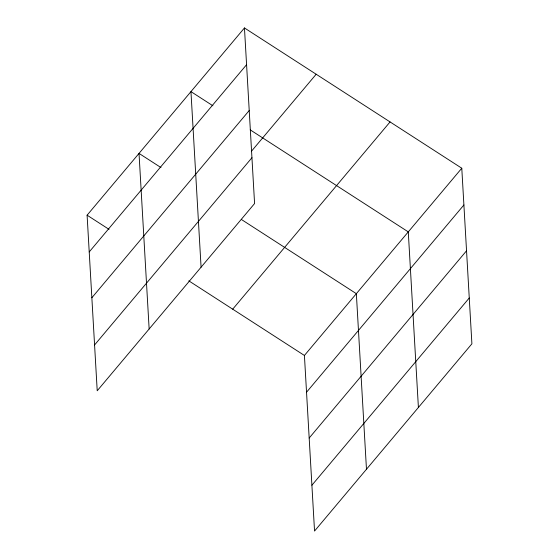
<?xml version="1.0" encoding="UTF-8"?>
<svg xmlns="http://www.w3.org/2000/svg" width="559" height="559" viewBox="0 0 559 559"><rect width="100%" height="100%" fill="white"/><g stroke="black" fill="none" stroke-linecap="round" stroke-linejoin="round"><path stroke-width="0.84" d="M244.458 27.95L254.583 203.532L97.217 390.776L87.099 215.194L244.458 27.95L461.783 168.224L471.901 343.806L314.542 531.05L304.417 355.468L461.783 168.224M89.216 251.941L246.575 64.697M91.858 297.758L249.216 110.514M251.501 151.189L316.17 74.242M94.576 344.959L251.941 157.715M232.705 309.176L390.063 121.932M306.542 392.215L463.9 204.971M309.183 438.032L466.541 250.788M311.901 485.233L469.26 297.989M212.909 105.784L190.954 91.613L201.079 267.195M250.229 129.87L408.28 231.887L418.405 407.469M160.978 167.574L139.023 153.404L149.148 328.985M241.467 219.526L356.349 293.678L366.473 469.26M87.099 215.194L109.047 229.365M188.809 280.842L304.417 355.468"/></g></svg>
